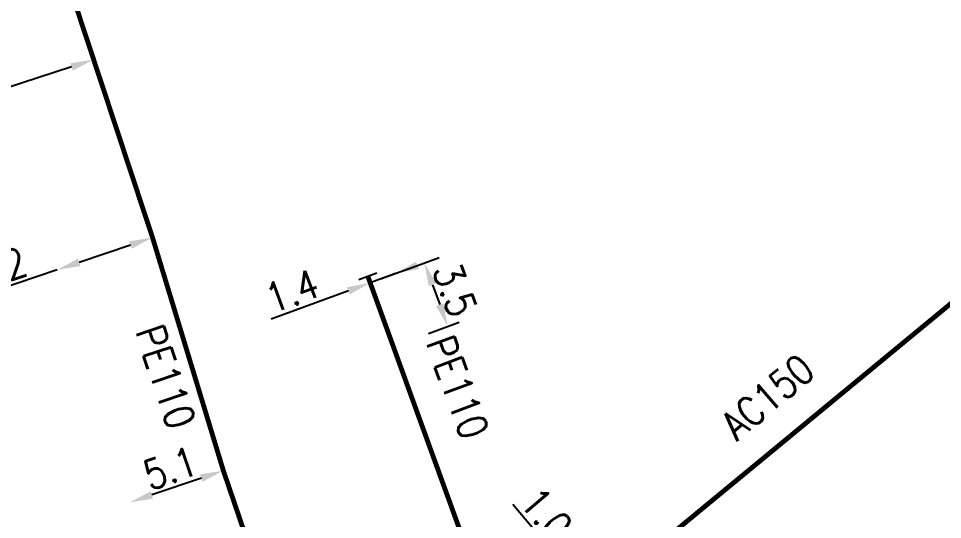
# Model space of a CAD drawing. Header units: millimetres. Extents: x 107999 to 109004, y 120010 to 121005.
# Drawn here: x 108688.27 to 108735.98, y 120515.33 to 120541.21 of the extents above; entities that cross this region are included whole.
import ezdxf
from ezdxf.enums import TextEntityAlignment as Align

# ---------------------------------------------------------------- set-up
doc = ezdxf.new("R2010")
doc.units = ezdxf.units.MM
doc.header["$PDMODE"] = 34
doc.linetypes.add('L_25_AP', pattern=[2000, 1000, 1000])
doc.linetypes.add('L_25_PE', pattern=[2000, 1000, 1000])
doc.layers.get('0').update_dxf_attribs({"linetype": 'CONTINUOUS'})
doc.layers.get('Defpoints').update_dxf_attribs({"linetype": 'CONTINUOUS'})
doc.layers.add('L_150', color=1, linetype='CONTINUOUS')
doc.layers.add('L_340', color=7, linetype='CONTINUOUS')
doc.styles.get("Standard").update_dxf_attribs({"font": 'romans.shx', "width": 0.85})
doc.dimstyles.get("Standard").update_dxf_attribs({"dimtxt": 1.5, "dimasz": 1.2, "dimexe": 0.625, "dimexo": 0.625, "dimgap": 0.25, "dimtad": 1, "dimdec": 1, "dimzin": 0, "dimdsep": 46, "dimtxsty": 'Standard', "dimcen": -0.5, "dimadec": 0, "dimazin": 0, "dimtfac": 1, "dimtdec": 1, "dimtmove": 0, "dimatfit": 3, "dimfxl": 0, "dimtolj": 1, "dimtzin": 0, "dimarcsym": 0})

# ---------------------------------------------------------------- blocks, each defined once
blk = doc.blocks.new('L_340_07')
at = {"color": 0, "linetype": 'Continuous', "flags": 128}
blk.add_lwpolyline([(0.35, -0.5), (0.35, 0.5)], dxfattribs=at)
at = {"color": 0, "linetype": 'Continuous', "const_width": 0.25, "flags": 128}
blk.add_lwpolyline([(0, 0), (0.35, 0)], dxfattribs=at)
at = {"color": 0, "linetype": 'Continuous', "width": 0.75, "flags": 3}
for tag, p in [('DEF_LEG', (0.723, -3.465)), ('DEF_COUP', (0.723, -5.965)), ('DEF_TYPE', (0.723, -8.465))]:
    blk.add_attdef(tag, text='', height=1.2, dxfattribs=at).set_placement(p, align=Align.MIDDLE)
blk = doc.blocks.new('*D767')
at = {"layer": 'Defpoints', "color": 0, "linetype": 'Continuous', "transparency": 16777216}
for p in [(108692.155, 120539.08), (108686.453, 120537.211), (108686.453, 120537.211)]:
    blk.add_point(p, dxfattribs=at)
at = {"layer": 'L_150', "color": 0, "linetype": 'Continuous', "lineweight": -2, "transparency": 16777216}
for p, q in [((108691.014, 120538.706), (108687.593, 120537.585)), ((108686.453, 120537.211), (108682.357, 120535.869))]:
    blk.add_line(p, q, dxfattribs=at)
at = {"layer": 'L_150', "color": 0, "linetype": 'Continuous', "transparency": 16777216}
for points in [[(108690.952, 120538.896), (108691.077, 120538.516), (108692.155, 120539.08)], [(108687.531, 120537.775), (108687.656, 120537.395), (108686.453, 120537.211)]]:
    blk.add_solid(points, dxfattribs=at)
at = {"layer": 'L_150', "color": 0, "linetype": 'Continuous', "transparency": 16777216, "insert": (108683.523, 120537.303), "char_height": 1.5, "attachment_point": 5, "rotation": 18.145}
blk.add_mtext('\\A1;6.0', dxfattribs=at)
blk = doc.blocks.new('*D768')
at = {"layer": 'Defpoints', "color": 0, "linetype": 'Continuous', "transparency": 16777216}
for p in [(108695.193, 120529.893), (108690.268, 120528.225), (108690.268, 120528.225)]:
    blk.add_point(p, dxfattribs=at)
at = {"layer": 'L_150', "color": 0, "linetype": 'Continuous', "lineweight": -2, "transparency": 16777216}
for p, q in [((108694.057, 120529.508), (108691.405, 120528.61)), ((108690.268, 120528.225), (108686.128, 120526.823))]:
    blk.add_line(p, q, dxfattribs=at)
at = {"layer": 'L_150', "color": 0, "linetype": 'Continuous', "transparency": 16777216}
for points in [[(108693.992, 120529.698), (108694.121, 120529.319), (108695.193, 120529.893)], [(108691.34, 120528.799), (108691.469, 120528.421), (108690.268, 120528.225)]]:
    blk.add_solid(points, dxfattribs=at)
at = {"layer": 'L_150', "color": 0, "linetype": 'Continuous', "transparency": 16777216, "insert": (108687.309, 120528.279), "char_height": 1.5, "attachment_point": 5, "rotation": 18.7113}
blk.add_mtext('\\A1;5.2', dxfattribs=at)
blk = doc.blocks.new('*D769')
at = {"layer": 'Defpoints', "color": 0, "linetype": 'Continuous', "transparency": 16777216}
for p in [(108698.85, 120517.858), (108694.022, 120516.215), (108694.022, 120516.215)]:
    blk.add_point(p, dxfattribs=at)
at = {"layer": 'L_150', "color": 0, "linetype": 'Continuous', "lineweight": -2, "transparency": 16777216}
blk.add_line((108697.714, 120517.472), (108695.158, 120516.602), dxfattribs=at)
at = {"layer": 'L_150', "color": 0, "linetype": 'Continuous', "transparency": 16777216}
for points in [[(108697.65, 120517.661), (108697.778, 120517.282), (108698.85, 120517.858)], [(108695.094, 120516.791), (108695.222, 120516.412), (108694.022, 120516.215)]]:
    blk.add_solid(points, dxfattribs=at)
at = {"layer": 'L_150', "color": 0, "linetype": 'Continuous', "transparency": 16777216, "insert": (108696.114, 120517.983), "char_height": 1.5, "attachment_point": 5, "rotation": 18.7973}
blk.add_mtext('\\A1;5.1', dxfattribs=at)
blk = doc.blocks.new('*D774')
at = {"layer": 'Defpoints', "color": 0, "linetype": 'Continuous', "transparency": 16777216}
for p in [(108717.27, 120511.987), (108717.27, 120511.987), (108717.914, 120511.222)]:
    blk.add_point(p, dxfattribs=at)
at = {"layer": 'L_150', "color": 0, "linetype": 'Continuous', "lineweight": -2, "transparency": 16777216}
for p, q in [((108716.497, 120512.905), (108713.799, 120516.11)), ((108717.914, 120511.222), (108717.27, 120511.987)), ((108718.687, 120510.304), (108719.46, 120509.386))]:
    blk.add_line(p, q, dxfattribs=at)
at = {"layer": 'L_150', "color": 0, "linetype": 'Continuous', "transparency": 16777216}
for points in [[(108716.65, 120513.034), (108716.344, 120512.776), (108717.27, 120511.987)], [(108718.84, 120510.433), (108718.534, 120510.175), (108717.914, 120511.222)]]:
    blk.add_solid(points, dxfattribs=at)
at = {"layer": 'L_150', "color": 0, "linetype": 'Continuous', "transparency": 16777216, "insert": (108715.527, 120515.611), "char_height": 1.5, "attachment_point": 5, "rotation": 310.089}
blk.add_mtext('\\A1;1.0', dxfattribs=at)
blk = doc.blocks.new('*D617')
at = {"layer": 'Defpoints', "color": 0, "linetype": 'Continuous', "transparency": 16777216}
for p in [(108707.743, 120528.04), (108707.743, 120528.04), (108706.43, 120527.556)]:
    blk.add_point(p, dxfattribs=at)
at = {"layer": 'L_340', "color": 0, "linetype": 'Continuous', "lineweight": -2, "transparency": 16777216}
for p, q in [((108708.869, 120528.455), (108709.995, 120528.87)), ((108707.743, 120528.04), (108706.43, 120527.556)), ((108705.304, 120527.141), (108701.316, 120525.671))]:
    blk.add_line(p, q, dxfattribs=at)
at = {"layer": 'L_340', "color": 0, "linetype": 'Continuous', "transparency": 16777216}
for points in [[(108708.8, 120528.643), (108708.938, 120528.267), (108707.743, 120528.04)], [(108705.234, 120527.329), (108705.373, 120526.953), (108706.43, 120527.556)]]:
    blk.add_solid(points, dxfattribs=at)
at = {"layer": 'L_340', "color": 0, "linetype": 'Continuous', "transparency": 16777216, "insert": (108702.401, 120527.137), "char_height": 1.5, "attachment_point": 5, "rotation": 20.2308}
blk.add_mtext('\\A1;1.4', dxfattribs=at)
blk = doc.blocks.new('*D618')
at = {"layer": 'Defpoints', "color": 0, "linetype": 'Continuous', "transparency": 16777216}
for p in [(108706.43, 120527.556), (108710.435, 120525.302), (108708.856, 120524.72)]:
    blk.add_point(p, dxfattribs=at)
at = {"layer": 'L_340', "color": 0, "linetype": 'Continuous', "lineweight": -2, "transparency": 16777216}
for p, q in [((108707.016, 120527.772), (108709.811, 120528.802)), ((108709.64, 120527.46), (108710.02, 120526.428)), ((108709.442, 120524.936), (108711.021, 120525.518))]:
    blk.add_line(p, q, dxfattribs=at)
at = {"layer": 'L_340', "color": 0, "linetype": 'Continuous', "transparency": 16777216}
for points in [[(108709.827, 120527.529), (108709.452, 120527.391), (108709.225, 120528.586)], [(108710.208, 120526.497), (108709.832, 120526.359), (108710.435, 120525.302)]]:
    blk.add_solid(points, dxfattribs=at)
at = {"layer": 'L_340', "color": 0, "linetype": 'Continuous', "transparency": 16777216, "insert": (108710.801, 120527.2), "char_height": 1.5, "attachment_point": 5, "rotation": 290.2308}
blk.add_mtext('\\A1;3.5', dxfattribs=at)

msp = doc.modelspace()

# ---------------------------------------------------------------- linework, layer by layer
at = {"layer": 'L_150', "linetype": 'L_25_AP', "const_width": 0.25, "flags": 128}
msp.add_lwpolyline([(108953.035, 120758.612), (108949.871, 120754.961), (108892.158, 120679.295), (108881.477, 120667.173), (108820.475, 120612.407), (108817.584, 120611.342), (108806.559, 120598.327), (108804.968, 120596.656), (108802.685, 120594.501), (108798.327, 120589.479), (108777.078, 120565.179), (108761.634, 120547.336), (108739.296, 120528.872), (108717.914, 120511.222), (108716.365, 120509.918), (108712.817, 120509.939), (108711.894, 120512.486), (108711.591, 120513.314)], dxfattribs=at)
at = {"layer": 'L_150', "linetype": 'L_25_PE', "const_width": 0.25, "flags": 128}
for points in [[(108701.253, 120510.798), (108698.85, 120517.858), (108695.193, 120529.893), (108692.155, 120539.08), (108686.318, 120556.738), (108681.23, 120571.992), (108676.656, 120585.145), (108674.06, 120593.365), (108672.082, 120599.629), (108663.918, 120623.459), (108656.757, 120644.266), (108649.22, 120668.431), (108649.22, 120668.431), (108648.651, 120668.932), (108648.126, 120669.355), (108648.126, 120669.355), (108642.349, 120674.235), (108634.846, 120678.53), (108627.145, 120682.986), (108617.401, 120688.709), (108607.641, 120694.597), (108607.641, 120694.597), (108596.079, 120700.004), (108589.738, 120701.78)], [(108711.508, 120513.549), (108706.43, 120527.556)]]:
    msp.add_lwpolyline(points, dxfattribs=at)

# ---------------------------------------------------------------- block references
at = {"layer": 'L_340', "rotation": 109.9227341886969}
msp.add_blockref('L_340_07', (108706.43, 120527.556), dxfattribs=at)

# ---------------------------------------------------------------- texts
at = {"layer": 'L_150', "linetype": 'Continuous', "width": 0.85}
msp.add_text('PE110', height=1.5, rotation=288.4588, dxfattribs=at).set_placement((108695.869, 120522.704), align=Align.MIDDLE)
for s, rotation, p in [('PE110', 290.2358, (108709.292, 120524.471)), ('AC150', 40.089, (108725.36, 120519.35))]:
    msp.add_text(s, height=1.5, rotation=rotation, dxfattribs=at).set_placement(p)

# ---------------------------------------------------------------- dimensions: what is measured, and where the dimension line sits
at = {"layer": 'L_150', "linetype": 'Continuous'}
for base, p1, p2, angle, picture, middle in [((108686.453, 120537.211), (108692.155, 120539.08), (108686.453, 120537.211), 18.145, '*D767', (108683.835, 120536.353)), ((108690.268, 120528.225), (108695.193, 120529.893), (108690.268, 120528.225), 18.7113, '*D768', (108687.63, 120527.331)), ((108694.022, 120516.215), (108698.85, 120517.858), (108694.022, 120516.215), 18.7973, '*D769', (108696.436, 120517.037)), ((108717.27, 120511.987), (108717.914, 120511.222), (108717.27, 120511.987), 310.089, '*D774', (108714.762, 120514.967))]:
    dim = msp.add_linear_dim(base=base, p1=p1, p2=p2, angle=angle, dimstyle='Standard', dxfattribs=at)
    dim.commit()
    dim.dimension.update_dxf_attribs({"geometry": picture, "text_midpoint": middle, "dimtype": 160})
at = {"layer": 'L_340', "linetype": 'Continuous'}
for base, p2, angle, picture, middle in [((108707.743, 120528.04), (108707.743, 120528.04), 200.2308, '*D617', (108702.747, 120526.199)), ((108710.435, 120525.302), (108708.856, 120524.72), 290.2308, '*D618', (108709.863, 120526.855))]:
    dim = msp.add_linear_dim(base=base, p1=(108706.43, 120527.556), p2=p2, angle=angle, dimstyle='Standard', dxfattribs=at)
    dim.commit()
    dim.dimension.update_dxf_attribs({"geometry": picture, "text_midpoint": middle, "dimtype": 160})

doc.saveas('drawing.dxf')
